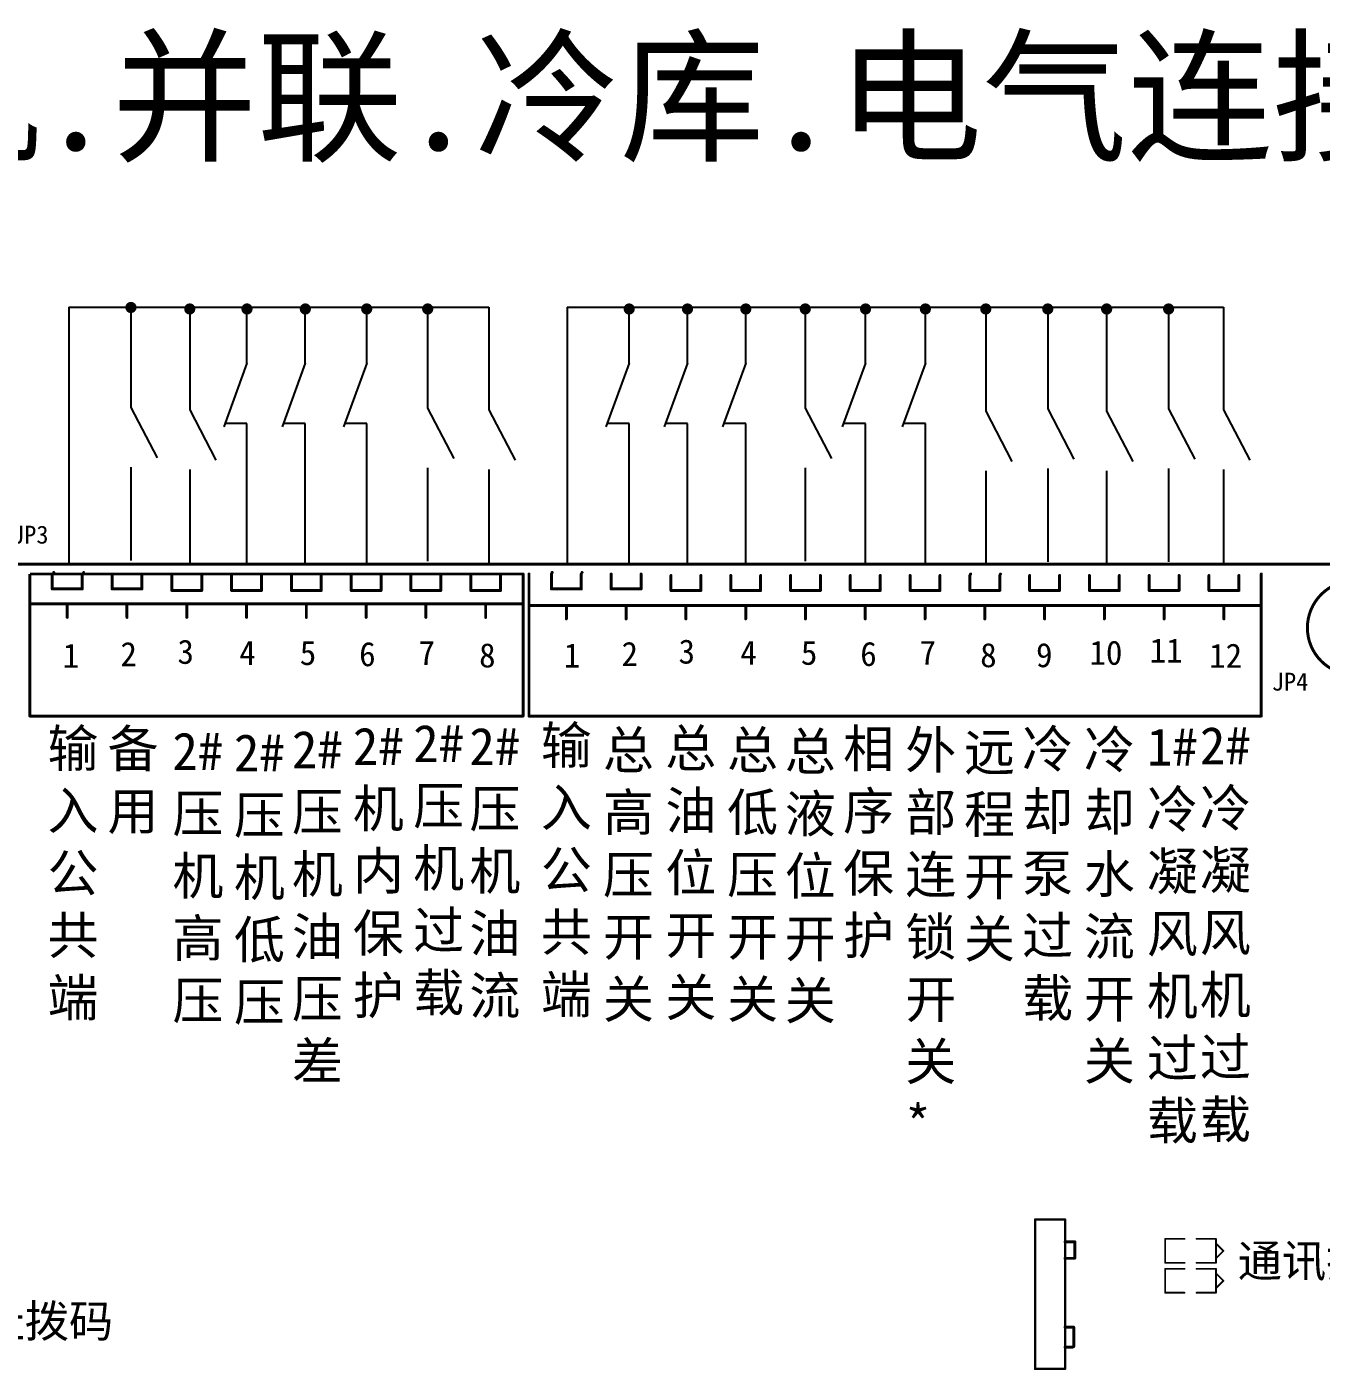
# Model space of a CAD drawing. Extents: x -2.3 to 11.6, y 27.8 to 37.8.
# Drawn here: x 1.551 to 5.881, y 33.281 to 37.774 of the extents above; entities that cross this region are included whole.
import ezdxf

# ---------------------------------------------------------------- set-up
doc = ezdxf.new("R2010")
doc.units = 0
doc.header["$MEASUREMENT"] = 0
doc.layers.get('0').update_dxf_attribs({"linetype": 'CONTINUOUS'})
for name, color, linetype in [('BOTTOMSOLDER', 250, 'CONTINUOUS'), ('instruction', 7, 'CONTINUOUS'), ('KEEPOUTLAYER', 250, 'CONTINUOUS'), ('TOPOVERLAY', 250, 'CONTINUOUS')]:
    doc.layers.add(name, color=color, linetype=linetype)

# ---------------------------------------------------------------- blocks, each defined once
blk = doc.blocks.new('常闭2')
at = {"color": 0}
for p, q in [((1.282, 7.788), (1.282, 5.041)), ((1.282, 1.901), (2.485, 5.214)), ((1.282, 5.041), (2.422, 5.041)), ((1.282, 1.901), (1.282, -0.934))]:
    blk.add_line(p, q, dxfattribs=at)

msp = doc.modelspace()

# ---------------------------------------------------------------- hatches: boundary and pattern name
h = msp.add_hatch(color=256)
edge = h.paths.add_edge_path()
edge.add_arc((1.8992, 36.8353), 0.0189, 180, 540)
h = msp.add_hatch(color=256)
edge = h.paths.add_edge_path()
edge.add_arc((2.0961, 36.8303), 0.0189, 180, 540)
h = msp.add_hatch(color=256)
edge = h.paths.add_edge_path()
edge.add_arc((2.2875, 36.8303), 0.0189, 180, 540)
h = msp.add_hatch(color=256)
edge = h.paths.add_edge_path()
edge.add_arc((2.4827, 36.8303), 0.0189, 180, 540)
h = msp.add_hatch(color=256)
edge = h.paths.add_edge_path()
edge.add_arc((2.6881, 36.8303), 0.0189, 180, 540)
h = msp.add_hatch(color=256)
edge = h.paths.add_edge_path()
edge.add_arc((2.8921, 36.8303), 0.0189, 180, 540)
h = msp.add_hatch(color=256)
edge = h.paths.add_edge_path()
edge.add_arc((3.5662, 36.8303), 0.0189, 180, 540)
h = msp.add_hatch(color=256)
edge = h.paths.add_edge_path()
edge.add_arc((3.7613, 36.8303), 0.0189, 180, 540)
h = msp.add_hatch(color=256)
edge = h.paths.add_edge_path()
edge.add_arc((3.9564, 36.8303), 0.0189, 180, 540)
h = msp.add_hatch(color=256)
edge = h.paths.add_edge_path()
edge.add_arc((4.1553, 36.8303), 0.0189, 180, 540)
h = msp.add_hatch(color=256)
edge = h.paths.add_edge_path()
edge.add_arc((4.357, 36.8303), 0.0189, 180, 540)
h = msp.add_hatch(color=256)
edge = h.paths.add_edge_path()
edge.add_arc((4.5573, 36.8303), 0.0189, 180, 540)
h = msp.add_hatch(color=256)
edge = h.paths.add_edge_path()
edge.add_arc((4.7593, 36.8303), 0.0189, 180, 540)
h = msp.add_hatch(color=256)
edge = h.paths.add_edge_path()
edge.add_arc((4.9667, 36.8303), 0.0189, 180, 540)
h = msp.add_hatch(color=256)
edge = h.paths.add_edge_path()
edge.add_arc((5.1636, 36.8303), 0.0189, 180, 540)
h = msp.add_hatch(color=256)
edge = h.paths.add_edge_path()
edge.add_arc((5.3709, 36.8303), 0.0189, 180, 540)

# ---------------------------------------------------------------- linework, layer by layer
at = {"layer": 'BOTTOMSOLDER', "color": 0, "linetype": 'Continuous'}
for p, q in [((1.899, 36.8445), (1.899, 36.5011)), ((2.8919, 36.8418), (2.8919, 36.4984)), ((4.1551, 36.8418), (4.1551, 36.4984)), ((1.6917, 36.8368), (1.6917, 35.9765)), ((1.6917, 36.8368), (3.0968, 36.8368)), ((2.0959, 36.8368), (2.0959, 36.4934)), ((3.0968, 36.8368), (3.0968, 36.4934)), ((3.3592, 36.8368), (3.3592, 35.9765)), ((3.3592, 36.8368), (5.5551, 36.8368)), ((4.7592, 36.8318), (4.7592, 36.4884)), ((4.9665, 36.8395), (4.9665, 36.4961)), ((5.1634, 36.8318), (5.1634, 36.4884)), ((5.3708, 36.8395), (5.3708, 36.4961)), ((5.5551, 36.8368), (5.5551, 36.4934)), ((1.899, 36.5011), (1.9864, 36.3326)), ((1.899, 36.5011), (1.899, 36.5011)), ((2.0959, 36.4934), (2.1834, 36.3249)), ((2.8919, 36.4984), (2.9793, 36.3298)), ((3.0968, 36.4934), (3.1843, 36.3249)), ((4.1551, 36.4984), (4.2426, 36.3298)), ((4.7592, 36.4884), (4.8466, 36.3199)), ((4.9665, 36.4961), (5.0539, 36.3276)), ((4.9665, 36.4961), (4.9665, 36.4961)), ((5.1634, 36.4884), (5.2509, 36.3199)), ((5.3708, 36.4961), (5.3708, 36.4961)), ((5.3708, 36.4961), (5.4582, 36.3276)), ((5.5551, 36.4934), (5.6426, 36.3248)), ((1.899, 36.3014), (1.899, 35.9892)), ((1.9864, 36.3326), (1.9864, 36.3326)), ((5.0539, 36.3276), (5.0539, 36.3276)), ((5.4582, 36.3276), (5.4582, 36.3276)), ((2.0959, 36.2937), (2.0959, 35.9815)), ((2.8919, 36.2986), (2.8919, 35.9864)), ((3.0968, 36.2937), (3.0968, 35.9815)), ((4.1551, 36.2986), (4.1551, 35.9864)), ((4.7592, 36.2887), (4.7592, 35.9765)), ((4.9665, 36.2964), (4.9665, 35.9842)), ((5.1634, 36.2887), (5.1634, 35.9765)), ((5.3708, 36.2964), (5.3708, 35.9842)), ((5.5551, 36.2936), (5.5551, 35.9814))]:
    msp.add_line(p, q, dxfattribs=at)
at = {"layer": 'instruction', "color": 0}
for p, q in [((2.2874, 35.9765), (2.2874, 36.2698)), ((2.4825, 35.9765), (2.4825, 36.2698)), ((2.6879, 35.9765), (2.6879, 36.2698)), ((3.566, 35.9765), (3.566, 36.2698)), ((3.7612, 35.9765), (3.7612, 36.2698)), ((3.9563, 35.9765), (3.9563, 36.2698)), ((4.3568, 35.9765), (4.3568, 36.2698)), ((4.5571, 35.9765), (4.5571, 36.2698))]:
    msp.add_line(p, q, dxfattribs=at)
at = {"layer": 'KEEPOUTLAYER', "color": 0, "const_width": 0.01}
msp.add_lwpolyline([(-0.2577, 35.9765), (10.6797, 35.9765)], dxfattribs=at)
msp.add_lwpolyline([(6.1503, 35.7641, 1), (5.8353, 35.7641, 1)], format="xyb", close=True, dxfattribs=at)
at = {"layer": 'TOPOVERLAY', "color": 0}
for points, const_width in [([(1.561, 35.9439), (3.211, 35.9439)], 0.01), ([(1.561, 35.4689), (1.561, 35.9439)], 0.01), ([(1.636, 35.8939), (1.636, 35.9439)], 0.01), ([(1.736, 35.8939), (1.736, 35.9439)], 0.01), ([(1.836, 35.8939), (1.836, 35.9439)], 0.01), ([(1.936, 35.8939), (1.936, 35.9439)], 0.01), ([(2.036, 35.8889), (2.036, 35.9389)], 0.01), ([(2.136, 35.8889), (2.136, 35.9389)], 0.01), ([(2.236, 35.8889), (2.236, 35.9389)], 0.01), ([(2.336, 35.8889), (2.336, 35.9389)], 0.01), ([(2.436, 35.8889), (2.436, 35.9389)], 0.01), ([(2.536, 35.8889), (2.536, 35.9389)], 0.01), ([(2.636, 35.8889), (2.636, 35.9389)], 0.01), ([(2.736, 35.8889), (2.736, 35.9389)], 0.01), ([(2.836, 35.8889), (2.836, 35.9389)], 0.01), ([(2.936, 35.8889), (2.936, 35.9389)], 0.01), ([(3.036, 35.8889), (3.036, 35.9389)], 0.01), ([(3.136, 35.8889), (3.136, 35.9389)], 0.01), ([(3.211, 35.4689), (3.211, 35.9439)], 0.01), ([(3.231, 35.4689), (3.231, 35.9439)], 0.01), ([(3.306, 35.8939), (3.306, 35.9439)], 0.01), ([(3.406, 35.8939), (3.406, 35.9439)], 0.01), ([(3.506, 35.8939), (3.506, 35.9439)], 0.01), ([(3.606, 35.8939), (3.606, 35.9439)], 0.01), ([(3.706, 35.8889), (3.706, 35.9389)], 0.01), ([(3.806, 35.8889), (3.806, 35.9389)], 0.01), ([(3.906, 35.8889), (3.906, 35.9389)], 0.01), ([(4.006, 35.8889), (4.006, 35.9389)], 0.01), ([(4.106, 35.8889), (4.106, 35.9389)], 0.01), ([(4.206, 35.8889), (4.206, 35.9389)], 0.01), ([(4.306, 35.8889), (4.306, 35.9389)], 0.01), ([(4.406, 35.8889), (4.406, 35.9389)], 0.01), ([(4.506, 35.8889), (4.506, 35.9389)], 0.01), ([(4.606, 35.8889), (4.606, 35.9389)], 0.01), ([(4.706, 35.8889), (4.706, 35.9389)], 0.01), ([(4.806, 35.8889), (4.806, 35.9389)], 0.01), ([(4.906, 35.8889), (4.906, 35.9389)], 0.01), ([(5.006, 35.8889), (5.006, 35.9389)], 0.01), ([(5.106, 35.8889), (5.106, 35.9389)], 0.01), ([(5.106, 35.8889), (5.106, 35.9389)], 0.01), ([(5.206, 35.8889), (5.206, 35.9389)], 0.01), ([(5.206, 35.8889), (5.206, 35.9389)], 0.01), ([(5.306, 35.8889), (5.306, 35.9389)], 0.01), ([(5.306, 35.8889), (5.306, 35.9389)], 0.01), ([(5.406, 35.8889), (5.406, 35.9389)], 0.01), ([(5.406, 35.8889), (5.406, 35.9389)], 0.01), ([(5.506, 35.8889), (5.506, 35.9389)], 0.01), ([(5.606, 35.8889), (5.606, 35.9389)], 0.01), ([(5.681, 35.4689), (5.681, 35.9439)], 0.01), ([(1.636, 35.8939), (1.736, 35.8939)], 0.01), ([(1.836, 35.8939), (1.936, 35.8939)], 0.01), ([(3.306, 35.8939), (3.406, 35.8939)], 0.01), ([(3.506, 35.8939), (3.606, 35.8939)], 0.01), ([(2.036, 35.8889), (2.136, 35.8889)], 0.01), ([(2.236, 35.8889), (2.336, 35.8889)], 0.01), ([(2.436, 35.8889), (2.536, 35.8889)], 0.01), ([(2.636, 35.8889), (2.736, 35.8889)], 0.01), ([(2.836, 35.8889), (2.936, 35.8889)], 0.01), ([(3.036, 35.8889), (3.136, 35.8889)], 0.01), ([(3.706, 35.8889), (3.806, 35.8889)], 0.01), ([(3.906, 35.8889), (4.006, 35.8889)], 0.01), ([(4.106, 35.8889), (4.206, 35.8889)], 0.01), ([(4.306, 35.8889), (4.406, 35.8889)], 0.01), ([(4.506, 35.8889), (4.606, 35.8889)], 0.01), ([(4.706, 35.8889), (4.806, 35.8889)], 0.01), ([(4.906, 35.8889), (5.006, 35.8889)], 0.01), ([(5.106, 35.8889), (5.206, 35.8889)], 0.01), ([(5.106, 35.8889), (5.206, 35.8889)], 0.01), ([(5.306, 35.8889), (5.406, 35.8889)], 0.01), ([(5.306, 35.8889), (5.406, 35.8889)], 0.01), ([(5.506, 35.8889), (5.606, 35.8889)], 0.01), ([(1.561, 35.8439), (2.411, 35.8439)], 0.01), ([(1.686, 35.7989), (1.686, 35.8439)], 0.01), ([(1.886, 35.7989), (1.886, 35.8439)], 0.01), ([(2.086, 35.7989), (2.086, 35.8439)], 0.01), ([(2.286, 35.7989), (2.286, 35.8439)], 0.01), ([(2.361, 35.8439), (3.211, 35.8439)], 0.01), ([(2.486, 35.7989), (2.486, 35.8439)], 0.01), ([(2.686, 35.7989), (2.686, 35.8439)], 0.01), ([(2.886, 35.7989), (2.886, 35.8439)], 0.01), ([(3.086, 35.7989), (3.086, 35.8439)], 0.01), ([(3.231, 35.8389), (4.081, 35.8389)], 0.01), ([(3.356, 35.7939), (3.356, 35.8389)], 0.01), ([(3.556, 35.7939), (3.556, 35.8389)], 0.01), ([(3.756, 35.7939), (3.756, 35.8389)], 0.01), ([(3.956, 35.7939), (3.956, 35.8389)], 0.01), ([(4.031, 35.8389), (5.681, 35.8389)], 0.01), ([(4.156, 35.7939), (4.156, 35.8389)], 0.01), ([(4.356, 35.7939), (4.356, 35.8389)], 0.01), ([(4.556, 35.7939), (4.556, 35.8389)], 0.01), ([(4.756, 35.7939), (4.756, 35.8389)], 0.01), ([(4.956, 35.7939), (4.956, 35.8389)], 0.01), ([(5.156, 35.7939), (5.156, 35.8389)], 0.01), ([(5.156, 35.7939), (5.156, 35.8389)], 0.01), ([(5.356, 35.7939), (5.356, 35.8389)], 0.01), ([(5.356, 35.7939), (5.356, 35.8389)], 0.01), ([(5.556, 35.7939), (5.556, 35.8389)], 0.01), ([(1.561, 35.4689), (3.211, 35.4689)], 0.01), ([(3.231, 35.4689), (5.681, 35.4689)], 0.01), ([(4.9244, 33.2851), (4.9244, 33.7851)], 0.00787), ([(4.9244, 33.7851), (5.0244, 33.7851)], 0.00787), ([(5.0244, 33.2851), (5.0244, 33.7851)], 0.00787), ([(5.0244, 33.7101), (5.0574, 33.7101)], 0.01), ([(5.0574, 33.6571), (5.0574, 33.7101)], 0.01), ([(5.3594, 33.7201), (5.4244, 33.7201)], 0.006), ([(5.3594, 33.6401), (5.3594, 33.7201)], 0.006), ([(5.4644, 33.7201), (5.5294, 33.7201)], 0.006), ([(5.5294, 33.6401), (5.5294, 33.7201)], 0.006), ([(5.5294, 33.7051), (5.5544, 33.6801)], 0.006), ([(5.0244, 33.6551), (5.0322, 33.6551)], 0.01), ([(5.0322, 33.6551), (5.0477, 33.6551)], 0.01), ([(5.0477, 33.6551), (5.0554, 33.6551)], 0.01), ([(5.0554, 33.6551), (5.0574, 33.6571)], 0.01), ([(5.5294, 33.6551), (5.5544, 33.6801)], 0.006), ([(5.3594, 33.6401), (5.4244, 33.6401)], 0.006), ([(5.3594, 33.6201), (5.4244, 33.6201)], 0.006), ([(5.3594, 33.5401), (5.3594, 33.6201)], 0.006), ([(5.4644, 33.6401), (5.5294, 33.6401)], 0.006), ([(5.4644, 33.6201), (5.5294, 33.6201)], 0.006), ([(5.5294, 33.5401), (5.5294, 33.6201)], 0.006), ([(5.5294, 33.6051), (5.5544, 33.5801)], 0.006), ([(5.5294, 33.5551), (5.5544, 33.5801)], 0.006), ([(5.3594, 33.5401), (5.4244, 33.5401)], 0.006), ([(5.4644, 33.5401), (5.5294, 33.5401)], 0.006), ([(5.0244, 33.4251), (5.0524, 33.4251)], 0.01), ([(5.0524, 33.4251), (5.0534, 33.4241)], 0.01), ([(5.0534, 33.3601), (5.0534, 33.4241)], 0.01), ([(5.0244, 33.3581), (5.0494, 33.3581)], 0.01), ([(5.0494, 33.3581), (5.0534, 33.3601)], 0.01), ([(4.9244, 33.2851), (5.0244, 33.2851)], 0.00787)]:
    msp.add_lwpolyline(points, dxfattribs=dict(at, const_width=const_width))
for points, const_width in [([(1.6385, 35.9489, 1), (1.6435, 35.9489, 1)], 0.005), ([(1.7385, 35.9489, 1), (1.7435, 35.9489, 1)], 0.005), ([(2.0335, 35.9389, 1), (2.0385, 35.9389, 1)], 0.005), ([(2.1335, 35.9389, 1), (2.1385, 35.9389, 1)], 0.005), ([(2.2335, 35.9389, 1), (2.2385, 35.9389, 1)], 0.005), ([(2.3335, 35.9389, 1), (2.3385, 35.9389, 1)], 0.005), ([(2.4335, 35.9389, 1), (2.4385, 35.9389, 1)], 0.005), ([(2.5335, 35.9389, 1), (2.5385, 35.9389, 1)], 0.005), ([(2.6335, 35.9389, 1), (2.6385, 35.9389, 1)], 0.005), ([(2.7335, 35.9389, 1), (2.7385, 35.9389, 1)], 0.005), ([(2.8335, 35.9389, 1), (2.8385, 35.9389, 1)], 0.005), ([(2.9335, 35.9389, 1), (2.9385, 35.9389, 1)], 0.005), ([(3.0335, 35.9389, 1), (3.0385, 35.9389, 1)], 0.005), ([(3.1335, 35.9389, 1), (3.1385, 35.9389, 1)], 0.005), ([(3.2085, 35.9439, 1), (3.2135, 35.9439, 1)], 0.005), ([(3.2085, 35.9439, 1), (3.2135, 35.9439, 1)], 0.005), ([(3.2285, 35.9439, 1), (3.2335, 35.9439, 1)], 0.005), ([(3.2285, 35.9439, 1), (3.2335, 35.9439, 1)], 0.005), ([(3.3035, 35.9439, 1), (3.3085, 35.9439, 1)], 0.005), ([(3.306, 35.9489, 1), (3.311, 35.9489, 1)], 0.005), ([(3.4035, 35.9439, 1), (3.4085, 35.9439, 1)], 0.005), ([(3.406, 35.9489, 1), (3.411, 35.9489, 1)], 0.005), ([(3.5035, 35.9439, 1), (3.5085, 35.9439, 1)], 0.005), ([(3.6035, 35.9439, 1), (3.6085, 35.9439, 1)], 0.005), ([(3.7035, 35.9389, 1), (3.7085, 35.9389, 1)], 0.005), ([(3.8035, 35.9389, 1), (3.8085, 35.9389, 1)], 0.005), ([(3.9035, 35.9389, 1), (3.9085, 35.9389, 1)], 0.005), ([(4.0035, 35.9389, 1), (4.0085, 35.9389, 1)], 0.005), ([(4.1035, 35.9389, 1), (4.1085, 35.9389, 1)], 0.005), ([(4.2035, 35.9389, 1), (4.2085, 35.9389, 1)], 0.005), ([(4.3035, 35.9389, 1), (4.3085, 35.9389, 1)], 0.005), ([(4.4035, 35.9389, 1), (4.4085, 35.9389, 1)], 0.005), ([(4.5035, 35.9389, 1), (4.5085, 35.9389, 1)], 0.005), ([(4.6035, 35.9389, 1), (4.6085, 35.9389, 1)], 0.005), ([(4.7035, 35.9389, 1), (4.7085, 35.9389, 1)], 0.005), ([(4.706, 35.9439, 1), (4.711, 35.9439, 1)], 0.005), ([(4.8035, 35.9389, 1), (4.8085, 35.9389, 1)], 0.005), ([(4.806, 35.9439, 1), (4.811, 35.9439, 1)], 0.005), ([(4.9035, 35.9389, 1), (4.9085, 35.9389, 1)], 0.005), ([(5.0035, 35.9389, 1), (5.0085, 35.9389, 1)], 0.005), ([(5.1035, 35.9389, 1), (5.1085, 35.9389, 1)], 0.005), ([(5.1035, 35.9389, 1), (5.1085, 35.9389, 1)], 0.005), ([(5.2035, 35.9389, 1), (5.2085, 35.9389, 1)], 0.005), ([(5.2035, 35.9389, 1), (5.2085, 35.9389, 1)], 0.005), ([(5.3035, 35.9389, 1), (5.3085, 35.9389, 1)], 0.005), ([(5.3035, 35.9389, 1), (5.3085, 35.9389, 1)], 0.005), ([(5.4035, 35.9389, 1), (5.4085, 35.9389, 1)], 0.005), ([(5.4035, 35.9389, 1), (5.4085, 35.9389, 1)], 0.005), ([(5.5035, 35.9389, 1), (5.5085, 35.9389, 1)], 0.005), ([(5.6035, 35.9389, 1), (5.6085, 35.9389, 1)], 0.005), ([(5.6785, 35.9439, 1), (5.6835, 35.9439, 1)], 0.005), ([(5.6785, 35.9439, 1), (5.6835, 35.9439, 1)], 0.005), ([(1.6335, 35.8939, 1), (1.6385, 35.8939, 1)], 0.005), ([(1.6335, 35.8939, 1), (1.6385, 35.8939, 1)], 0.005), ([(1.7335, 35.8939, 1), (1.7385, 35.8939, 1)], 0.005), ([(1.7335, 35.8939, 1), (1.7385, 35.8939, 1)], 0.005), ([(1.8335, 35.8939, 1), (1.8385, 35.8939, 1)], 0.005), ([(1.8335, 35.8939, 1), (1.8385, 35.8939, 1)], 0.005), ([(1.9335, 35.8939, 1), (1.9385, 35.8939, 1)], 0.005), ([(1.9335, 35.8939, 1), (1.9385, 35.8939, 1)], 0.005), ([(3.3035, 35.8939, 1), (3.3085, 35.8939, 1)], 0.005), ([(3.3035, 35.8939, 1), (3.3085, 35.8939, 1)], 0.005), ([(3.4035, 35.8939, 1), (3.4085, 35.8939, 1)], 0.005), ([(3.4035, 35.8939, 1), (3.4085, 35.8939, 1)], 0.005), ([(3.5035, 35.8939, 1), (3.5085, 35.8939, 1)], 0.005), ([(3.5035, 35.8939, 1), (3.5085, 35.8939, 1)], 0.005), ([(3.6035, 35.8939, 1), (3.6085, 35.8939, 1)], 0.005), ([(3.6035, 35.8939, 1), (3.6085, 35.8939, 1)], 0.005), ([(2.0335, 35.8889, 1), (2.0385, 35.8889, 1)], 0.005), ([(2.0335, 35.8889, 1), (2.0385, 35.8889, 1)], 0.005), ([(2.1335, 35.8889, 1), (2.1385, 35.8889, 1)], 0.005), ([(2.1335, 35.8889, 1), (2.1385, 35.8889, 1)], 0.005), ([(2.2335, 35.8889, 1), (2.2385, 35.8889, 1)], 0.005), ([(2.2335, 35.8889, 1), (2.2385, 35.8889, 1)], 0.005), ([(2.3335, 35.8889, 1), (2.3385, 35.8889, 1)], 0.005), ([(2.3335, 35.8889, 1), (2.3385, 35.8889, 1)], 0.005), ([(2.4335, 35.8889, 1), (2.4385, 35.8889, 1)], 0.005), ([(2.4335, 35.8889, 1), (2.4385, 35.8889, 1)], 0.005), ([(2.5335, 35.8889, 1), (2.5385, 35.8889, 1)], 0.005), ([(2.5335, 35.8889, 1), (2.5385, 35.8889, 1)], 0.005), ([(2.6335, 35.8889, 1), (2.6385, 35.8889, 1)], 0.005), ([(2.6335, 35.8889, 1), (2.6385, 35.8889, 1)], 0.005), ([(2.7335, 35.8889, 1), (2.7385, 35.8889, 1)], 0.005), ([(2.7335, 35.8889, 1), (2.7385, 35.8889, 1)], 0.005), ([(2.8335, 35.8889, 1), (2.8385, 35.8889, 1)], 0.005), ([(2.8335, 35.8889, 1), (2.8385, 35.8889, 1)], 0.005), ([(2.9335, 35.8889, 1), (2.9385, 35.8889, 1)], 0.005), ([(2.9335, 35.8889, 1), (2.9385, 35.8889, 1)], 0.005), ([(3.0335, 35.8889, 1), (3.0385, 35.8889, 1)], 0.005), ([(3.0335, 35.8889, 1), (3.0385, 35.8889, 1)], 0.005), ([(3.1335, 35.8889, 1), (3.1385, 35.8889, 1)], 0.005), ([(3.1335, 35.8889, 1), (3.1385, 35.8889, 1)], 0.005), ([(3.7035, 35.8889, 1), (3.7085, 35.8889, 1)], 0.005), ([(3.7035, 35.8889, 1), (3.7085, 35.8889, 1)], 0.005), ([(3.8035, 35.8889, 1), (3.8085, 35.8889, 1)], 0.005), ([(3.8035, 35.8889, 1), (3.8085, 35.8889, 1)], 0.005), ([(3.9035, 35.8889, 1), (3.9085, 35.8889, 1)], 0.005), ([(3.9035, 35.8889, 1), (3.9085, 35.8889, 1)], 0.005), ([(4.0035, 35.8889, 1), (4.0085, 35.8889, 1)], 0.005), ([(4.0035, 35.8889, 1), (4.0085, 35.8889, 1)], 0.005), ([(4.1035, 35.8889, 1), (4.1085, 35.8889, 1)], 0.005), ([(4.1035, 35.8889, 1), (4.1085, 35.8889, 1)], 0.005), ([(4.2035, 35.8889, 1), (4.2085, 35.8889, 1)], 0.005), ([(4.2035, 35.8889, 1), (4.2085, 35.8889, 1)], 0.005), ([(4.3035, 35.8889, 1), (4.3085, 35.8889, 1)], 0.005), ([(4.3035, 35.8889, 1), (4.3085, 35.8889, 1)], 0.005), ([(4.4035, 35.8889, 1), (4.4085, 35.8889, 1)], 0.005), ([(4.4035, 35.8889, 1), (4.4085, 35.8889, 1)], 0.005), ([(4.5035, 35.8889, 1), (4.5085, 35.8889, 1)], 0.005), ([(4.5035, 35.8889, 1), (4.5085, 35.8889, 1)], 0.005), ([(4.6035, 35.8889, 1), (4.6085, 35.8889, 1)], 0.005), ([(4.6035, 35.8889, 1), (4.6085, 35.8889, 1)], 0.005), ([(4.7035, 35.8889, 1), (4.7085, 35.8889, 1)], 0.005), ([(4.7035, 35.8889, 1), (4.7085, 35.8889, 1)], 0.005), ([(4.8035, 35.8889, 1), (4.8085, 35.8889, 1)], 0.005), ([(4.8035, 35.8889, 1), (4.8085, 35.8889, 1)], 0.005), ([(4.9035, 35.8889, 1), (4.9085, 35.8889, 1)], 0.005), ([(4.9035, 35.8889, 1), (4.9085, 35.8889, 1)], 0.005), ([(5.0035, 35.8889, 1), (5.0085, 35.8889, 1)], 0.005), ([(5.0035, 35.8889, 1), (5.0085, 35.8889, 1)], 0.005), ([(5.1035, 35.8889, 1), (5.1085, 35.8889, 1)], 0.005), ([(5.1035, 35.8889, 1), (5.1085, 35.8889, 1)], 0.005), ([(5.1035, 35.8889, 1), (5.1085, 35.8889, 1)], 0.005), ([(5.1035, 35.8889, 1), (5.1085, 35.8889, 1)], 0.005), ([(5.2035, 35.8889, 1), (5.2085, 35.8889, 1)], 0.005), ([(5.2035, 35.8889, 1), (5.2085, 35.8889, 1)], 0.005), ([(5.2035, 35.8889, 1), (5.2085, 35.8889, 1)], 0.005), ([(5.2035, 35.8889, 1), (5.2085, 35.8889, 1)], 0.005), ([(5.3035, 35.8889, 1), (5.3085, 35.8889, 1)], 0.005), ([(5.3035, 35.8889, 1), (5.3085, 35.8889, 1)], 0.005), ([(5.3035, 35.8889, 1), (5.3085, 35.8889, 1)], 0.005), ([(5.3035, 35.8889, 1), (5.3085, 35.8889, 1)], 0.005), ([(5.4035, 35.8889, 1), (5.4085, 35.8889, 1)], 0.005), ([(5.4035, 35.8889, 1), (5.4085, 35.8889, 1)], 0.005), ([(5.4035, 35.8889, 1), (5.4085, 35.8889, 1)], 0.005), ([(5.4035, 35.8889, 1), (5.4085, 35.8889, 1)], 0.005), ([(5.5035, 35.8889, 1), (5.5085, 35.8889, 1)], 0.005), ([(5.5035, 35.8889, 1), (5.5085, 35.8889, 1)], 0.005), ([(5.6035, 35.8889, 1), (5.6085, 35.8889, 1)], 0.005), ([(5.6035, 35.8889, 1), (5.6085, 35.8889, 1)], 0.005), ([(1.5585, 35.8439, 1), (1.5635, 35.8439, 1)], 0.005), ([(1.6835, 35.8439, 1), (1.6885, 35.8439, 1)], 0.005), ([(1.8835, 35.8439, 1), (1.8885, 35.8439, 1)], 0.005), ([(2.0835, 35.8439, 1), (2.0885, 35.8439, 1)], 0.005), ([(2.2835, 35.8439, 1), (2.2885, 35.8439, 1)], 0.005), ([(2.3585, 35.8439, 1), (2.3635, 35.8439, 1)], 0.005), ([(2.4085, 35.8439, 1), (2.4135, 35.8439, 1)], 0.005), ([(2.4835, 35.8439, 1), (2.4885, 35.8439, 1)], 0.005), ([(2.6835, 35.8439, 1), (2.6885, 35.8439, 1)], 0.005), ([(2.8835, 35.8439, 1), (2.8885, 35.8439, 1)], 0.005), ([(3.0835, 35.8439, 1), (3.0885, 35.8439, 1)], 0.005), ([(3.2085, 35.8439, 1), (3.2135, 35.8439, 1)], 0.005), ([(3.2285, 35.8389, 1), (3.2335, 35.8389, 1)], 0.005), ([(3.3535, 35.8389, 1), (3.3585, 35.8389, 1)], 0.005), ([(3.5535, 35.8389, 1), (3.5585, 35.8389, 1)], 0.005), ([(3.7535, 35.8389, 1), (3.7585, 35.8389, 1)], 0.005), ([(3.9535, 35.8389, 1), (3.9585, 35.8389, 1)], 0.005), ([(4.0285, 35.8389, 1), (4.0335, 35.8389, 1)], 0.005), ([(4.0785, 35.8389, 1), (4.0835, 35.8389, 1)], 0.005), ([(4.1535, 35.8389, 1), (4.1585, 35.8389, 1)], 0.005), ([(4.3535, 35.8389, 1), (4.3585, 35.8389, 1)], 0.005), ([(4.5535, 35.8389, 1), (4.5585, 35.8389, 1)], 0.005), ([(4.7535, 35.8389, 1), (4.7585, 35.8389, 1)], 0.005), ([(4.9535, 35.8389, 1), (4.9585, 35.8389, 1)], 0.005), ([(5.1535, 35.8389, 1), (5.1585, 35.8389, 1)], 0.005), ([(5.1535, 35.8389, 1), (5.1585, 35.8389, 1)], 0.005), ([(5.3535, 35.8389, 1), (5.3585, 35.8389, 1)], 0.005), ([(5.3535, 35.8389, 1), (5.3585, 35.8389, 1)], 0.005), ([(5.5535, 35.8389, 1), (5.5585, 35.8389, 1)], 0.005), ([(5.6785, 35.8389, 1), (5.6835, 35.8389, 1)], 0.005), ([(1.6835, 35.7989, 1), (1.6885, 35.7989, 1)], 0.005), ([(1.8835, 35.7989, 1), (1.8885, 35.7989, 1)], 0.005), ([(2.0835, 35.7989, 1), (2.0885, 35.7989, 1)], 0.005), ([(2.2835, 35.7989, 1), (2.2885, 35.7989, 1)], 0.005), ([(2.4835, 35.7989, 1), (2.4885, 35.7989, 1)], 0.005), ([(2.6835, 35.7989, 1), (2.6885, 35.7989, 1)], 0.005), ([(2.8835, 35.7989, 1), (2.8885, 35.7989, 1)], 0.005), ([(3.0835, 35.7989, 1), (3.0885, 35.7989, 1)], 0.005), ([(3.3535, 35.7939, 1), (3.3585, 35.7939, 1)], 0.005), ([(3.5535, 35.7939, 1), (3.5585, 35.7939, 1)], 0.005), ([(3.7535, 35.7939, 1), (3.7585, 35.7939, 1)], 0.005), ([(3.9535, 35.7939, 1), (3.9585, 35.7939, 1)], 0.005), ([(4.1535, 35.7939, 1), (4.1585, 35.7939, 1)], 0.005), ([(4.3535, 35.7939, 1), (4.3585, 35.7939, 1)], 0.005), ([(4.5535, 35.7939, 1), (4.5585, 35.7939, 1)], 0.005), ([(4.7535, 35.7939, 1), (4.7585, 35.7939, 1)], 0.005), ([(4.9535, 35.7939, 1), (4.9585, 35.7939, 1)], 0.005), ([(5.1535, 35.7939, 1), (5.1585, 35.7939, 1)], 0.005), ([(5.1535, 35.7939, 1), (5.1585, 35.7939, 1)], 0.005), ([(5.3535, 35.7939, 1), (5.3585, 35.7939, 1)], 0.005), ([(5.3535, 35.7939, 1), (5.3585, 35.7939, 1)], 0.005), ([(5.5535, 35.7939, 1), (5.5585, 35.7939, 1)], 0.005), ([(1.5585, 35.4689, 1), (1.5635, 35.4689, 1)], 0.005), ([(1.5585, 35.4689, 1), (1.5635, 35.4689, 1)], 0.005), ([(3.2085, 35.4689, 1), (3.2135, 35.4689, 1)], 0.005), ([(3.2085, 35.4689, 1), (3.2135, 35.4689, 1)], 0.005), ([(3.2285, 35.4689, 1), (3.2335, 35.4689, 1)], 0.005), ([(3.2285, 35.4689, 1), (3.2335, 35.4689, 1)], 0.005), ([(5.6785, 35.4689, 1), (5.6835, 35.4689, 1)], 0.005), ([(5.6785, 35.4689, 1), (5.6835, 35.4689, 1)], 0.005), ([(4.9225, 33.7851, 1), (4.9264, 33.7851, 1)], 0.00394), ([(4.9225, 33.7851, 1), (4.9264, 33.7851, 1)], 0.00394), ([(5.0225, 33.7851, 1), (5.0264, 33.7851, 1)], 0.00394), ([(5.0225, 33.7851, 1), (5.0264, 33.7851, 1)], 0.00394), ([(5.0219, 33.7101, 1), (5.0269, 33.7101, 1)], 0.005), ([(5.0549, 33.7101, 1), (5.0599, 33.7101, 1)], 0.005), ([(5.0549, 33.7101, 1), (5.0599, 33.7101, 1)], 0.005), ([(5.3579, 33.7201, 1), (5.3609, 33.7201, 1)], 0.003), ([(5.3579, 33.7201, 1), (5.3609, 33.7201, 1)], 0.003), ([(5.4229, 33.7201, 1), (5.4259, 33.7201, 1)], 0.003), ([(5.4629, 33.7201, 1), (5.4659, 33.7201, 1)], 0.003), ([(5.5279, 33.7201, 1), (5.5309, 33.7201, 1)], 0.003), ([(5.5279, 33.7201, 1), (5.5309, 33.7201, 1)], 0.003), ([(5.5279, 33.7051, 1), (5.5309, 33.7051, 1)], 0.003), ([(5.0219, 33.6551, 1), (5.0269, 33.6551, 1)], 0.005), ([(5.0297, 33.6551, 1), (5.0347, 33.6551, 1)], 0.005), ([(5.0297, 33.6551, 1), (5.0347, 33.6551, 1)], 0.005), ([(5.0452, 33.6551, 1), (5.0502, 33.6551, 1)], 0.005), ([(5.0452, 33.6551, 1), (5.0502, 33.6551, 1)], 0.005), ([(5.0529, 33.6551, 1), (5.0579, 33.6551, 1)], 0.005), ([(5.0529, 33.6551, 1), (5.0579, 33.6551, 1)], 0.005), ([(5.0549, 33.6571, 1), (5.0599, 33.6571, 1)], 0.005), ([(5.0549, 33.6571, 1), (5.0599, 33.6571, 1)], 0.005), ([(5.5279, 33.6551, 1), (5.5309, 33.6551, 1)], 0.003), ([(5.5529, 33.6801, 1), (5.5559, 33.6801, 1)], 0.003), ([(5.5529, 33.6801, 1), (5.5559, 33.6801, 1)], 0.003), ([(5.3579, 33.6401, 1), (5.3609, 33.6401, 1)], 0.003), ([(5.3579, 33.6401, 1), (5.3609, 33.6401, 1)], 0.003), ([(5.3579, 33.6201, 1), (5.3609, 33.6201, 1)], 0.003), ([(5.3579, 33.6201, 1), (5.3609, 33.6201, 1)], 0.003), ([(5.4229, 33.6401, 1), (5.4259, 33.6401, 1)], 0.003), ([(5.4229, 33.6201, 1), (5.4259, 33.6201, 1)], 0.003), ([(5.4629, 33.6401, 1), (5.4659, 33.6401, 1)], 0.003), ([(5.4629, 33.6201, 1), (5.4659, 33.6201, 1)], 0.003), ([(5.5279, 33.6401, 1), (5.5309, 33.6401, 1)], 0.003), ([(5.5279, 33.6401, 1), (5.5309, 33.6401, 1)], 0.003), ([(5.5279, 33.6201, 1), (5.5309, 33.6201, 1)], 0.003), ([(5.5279, 33.6201, 1), (5.5309, 33.6201, 1)], 0.003), ([(5.5279, 33.6051, 1), (5.5309, 33.6051, 1)], 0.003), ([(5.5529, 33.5801, 1), (5.5559, 33.5801, 1)], 0.003), ([(5.5529, 33.5801, 1), (5.5559, 33.5801, 1)], 0.003), ([(5.3579, 33.5401, 1), (5.3609, 33.5401, 1)], 0.003), ([(5.3579, 33.5401, 1), (5.3609, 33.5401, 1)], 0.003), ([(5.4229, 33.5401, 1), (5.4259, 33.5401, 1)], 0.003), ([(5.4629, 33.5401, 1), (5.4659, 33.5401, 1)], 0.003), ([(5.5279, 33.5551, 1), (5.5309, 33.5551, 1)], 0.003), ([(5.5279, 33.5401, 1), (5.5309, 33.5401, 1)], 0.003), ([(5.5279, 33.5401, 1), (5.5309, 33.5401, 1)], 0.003), ([(5.0219, 33.4251, 1), (5.0269, 33.4251, 1)], 0.005), ([(5.0499, 33.4251, 1), (5.0549, 33.4251, 1)], 0.005), ([(5.0499, 33.4251, 1), (5.0549, 33.4251, 1)], 0.005), ([(5.0509, 33.4241, 1), (5.0559, 33.4241, 1)], 0.005), ([(5.0509, 33.4241, 1), (5.0559, 33.4241, 1)], 0.005), ([(5.0219, 33.3581, 1), (5.0269, 33.3581, 1)], 0.005), ([(5.0469, 33.3581, 1), (5.0519, 33.3581, 1)], 0.005), ([(5.0469, 33.3581, 1), (5.0519, 33.3581, 1)], 0.005), ([(5.0509, 33.3601, 1), (5.0559, 33.3601, 1)], 0.005), ([(5.0509, 33.3601, 1), (5.0559, 33.3601, 1)], 0.005), ([(4.9225, 33.2851, 1), (4.9264, 33.2851, 1)], 0.00394), ([(4.9225, 33.2851, 1), (4.9264, 33.2851, 1)], 0.00394), ([(5.0225, 33.2851, 1), (5.0264, 33.2851, 1)], 0.00394), ([(5.0225, 33.2851, 1), (5.0264, 33.2851, 1)], 0.00394)]:
    msp.add_lwpolyline(points, format="xyb", close=True, dxfattribs=dict(at, const_width=const_width))

# ---------------------------------------------------------------- block references
at = {"color": 0, "xscale": 0.0644779979224186, "yscale": 0.06447799792241682, "zscale": 0.06447799792241861, "rotation": 180}
for p in [(2.37, 36.7719), (2.5652, 36.7719), (2.7706, 36.7719), (3.6487, 36.7719), (3.8438, 36.7719), (4.039, 36.7719), (4.4395, 36.7719), (4.6398, 36.7719)]:
    msp.add_blockref('常闭2', p, dxfattribs=at)

# ---------------------------------------------------------------- texts
at = {"layer": 'BOTTOMSOLDER', "color": 0, "linetype": 'Continuous', "attachment_point": 1}
for s, insert, char_height, width in [('\\pt1.7798;{\\fSimSun|b0|i0|c134|p54;螺杆机.并联.冷库.电气连接示意图}', (0.1371, 37.7176), 0.355954, 9.074357), ('{\\fSimSun|b0|i0|c134|p54;输入公共端}', (3.2706, 35.4338), 0.125, 0.036797), ('{\\fSimSun|b0|i0|c134|p54;输入公共端}', (1.62, 35.4233), 0.125, 0.036797), ('{\\fSimSun|b0|i0|c134|p54;备用}', (1.821, 35.4221), 0.125, 0.036797), ('{\\fSimSun|b0|i0|c134|p54;2#压机高压}', (2.038, 35.4137), 0.125, 0.036797), ('{\\fSimSun|b0|i0|c134|p54;2#压机低压}', (2.2438, 35.4084), 0.125, 0.036797), ('{\\fSimSun|b0|i0|c134|p54;2#压机油压差}', (2.4379, 35.4193), 0.125, 0.036797), ('{\\fSimSun|b0|i0|c134|p54;2#机内保护}', (2.6417, 35.4302), 0.125, 0.036797), ('{\\fSimSun|b0|i0|c134|p54;2#压机过载}', (2.8436, 35.4396), 0.125, 0.036797), ('{\\fSimSun|b0|i0|c134|p54;2#压机油流}', (3.0315, 35.4297), 0.125, 0.036797), ('{\\fSimSun|b0|i0|c134|p54;总高压开关}', (3.4785, 35.4177), 0.125, 0.036797), ('{\\fSimSun|b0|i0|c134|p54;总油位开关}', (3.6871, 35.4239), 0.125, 0.036797), ('{\\fSimSun|b0|i0|c134|p54;总低压开关}', (3.8937, 35.4177), 0.125, 0.036797), ('{\\fSimSun|b0|i0|c134|p54;总液位开关}', (4.0867, 35.4129), 0.125, 0.036797), ('{\\fSimSun|b0|i0|c134|p54;相序保护}', (4.282, 35.4224), 0.125, 0.036797), ('{\\fSimSun|b0|i0|c134|p54;外部连锁开关\\P*}', (4.4898, 35.4178), 0.125, 0.036797), ('{\\fSimSun|b0|i0|c134|p54;远程开关}', (4.6864, 35.411), 0.125, 0.036797), ('{\\fSimSun|b0|i0|c134|p54;冷却泵过载}', (4.8809, 35.4215), 0.125, 0.036797), ('{\\fSimSun|b0|i0|c134|p54;冷却水流开关}', (5.0874, 35.4192), 0.125, 0.036797), ('{\\fSimSun|b0|i0|c134|p54;1#冷凝风机过载}', (5.2982, 35.4283), 0.125, 0.036797), ('{\\fSimSun|b0|i0|c134|p54;2#冷凝风机过载}', (5.4757, 35.4324), 0.125, 0.036797), ('{\\fSimSun|b0|i0|c134|p54;通讯指示灯}', (5.6019, 33.701), 0.108573, 0.796045), ('{\\fSimSun|b0|i0|c134|p54;通讯地址拨码}', (0.9512, 33.4998), 0.108573, 1.019296)]:
    msp.add_mtext(s, dxfattribs=dict(at, insert=insert, char_height=char_height, width=width))
at = {"layer": 'TOPOVERLAY', "color": 0}
for s, height, p in [('JP3', 0.06, (1.5011, 36.0456)), ('3', 0.081, (2.0548, 35.6434)), ('4', 0.081, (2.2615, 35.6395)), ('5', 0.081, (2.4641, 35.6395)), ('7', 0.081, (2.8615, 35.6395)), ('3', 0.081, (3.7313, 35.6441)), ('4', 0.081, (3.938, 35.6402)), ('5', 0.081, (4.1406, 35.6402)), ('7', 0.081, (4.5379, 35.6402)), ('10', 0.081, (5.1062, 35.6402)), ('11', 0.081, (5.3075, 35.6477)), ('1 ', 0.081, (1.6708, 35.6304)), ('2', 0.081, (1.8641, 35.6355)), ('6', 0.081, (2.6628, 35.6355)), ('8', 0.081, (3.0641, 35.6315)), ('1 ', 0.081, (3.3473, 35.6311)), ('2', 0.081, (3.5406, 35.6362)), ('6', 0.081, (4.3393, 35.6362)), ('8', 0.081, (4.7406, 35.6322)), ('9', 0.081, (4.9274, 35.6322)), ('12', 0.081, (5.5066, 35.6304)), ('JP4', 0.06, (5.716, 35.5539))]:
    msp.add_text(s, height=height, dxfattribs=at).set_placement(p)

doc.saveas('drawing.dxf')
